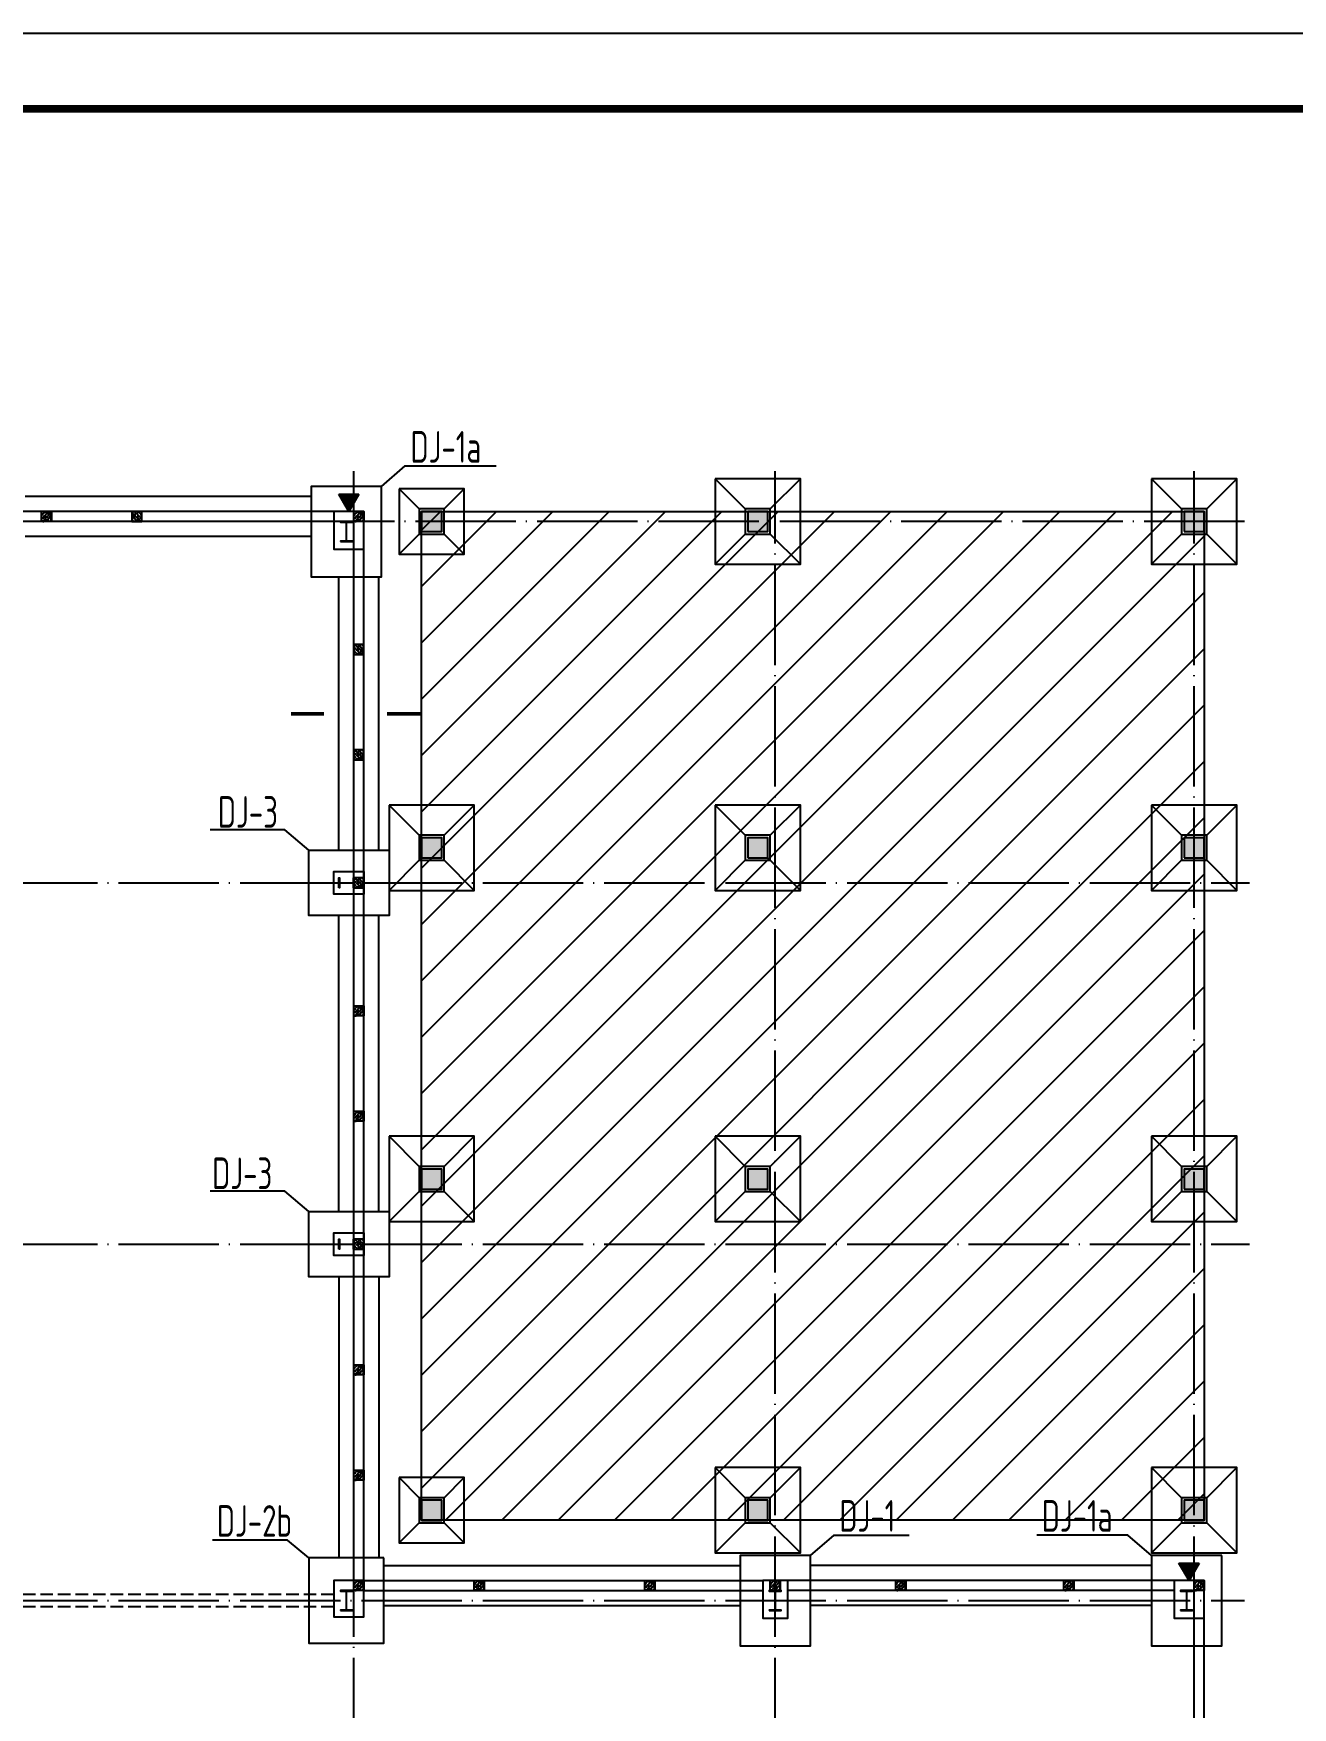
# Model space of a CAD drawing. Extents: x 32461 to 372567, y -698896 to 182569.
# Drawn here: x 129956 to 155054, y -35060 to -1707 of the extents above; entities that cross this region are included whole.
import ezdxf

# ---------------------------------------------------------------- set-up
doc = ezdxf.new("R2010")
doc.units = 0
doc.header["$LTSCALE"] = 1000
doc.header["$MEASUREMENT"] = 0
for name, pattern in [('DASH', [0.35, 0.25, -0.1]), ('DASHDOT', [25.4, 12.7, -6.35, 0, -6.35]), ('DOTE', [2.42, 2, -0.2, 0.02, -0.2])]:
    doc.linetypes.add(name, pattern=pattern)
for name, color, linetype in [('2', 253, 'CONTINUOUS'), ('DHX', 1, 'DASHDOT'), ('DIM_SYMB', 3, 'CONTINUOUS'), ('DOTE', 252, 'CONTINUOUS'), ('GZ', 30, 'CONTINUOUS'), ('PUB_HATCH', 8, 'CONTINUOUS'), ('PUB_TITLE', 4, 'CONTINUOUS'), ('R', 1, 'CONTINUOUS'), ('S1', 2, 'CONTINUOUS'), ('WALL', 6, 'CONTINUOUS'), ('基础', 2, 'CONTINUOUS'), ('基础编号', 255, 'CONTINUOUS'), ('柱', 2, 'CONTINUOUS'), ('梁', 4, 'DASH'), ('钢柱', 3, 'CONTINUOUS')]:
    doc.layers.add(name, color=color, linetype=linetype)
doc.styles.add('TSSD_REIN', font='atssdeng.shx', dxfattribs={"width": 0.7, "bigfont": 'atssdchn.shx'})

# ---------------------------------------------------------------- blocks, each defined once
blk = doc.blocks.new('新块fgdfhg')
at = {"layer": '2'}
h = blk.add_hatch(color=256, dxfattribs=at)
h.paths.add_polyline_path([(233394, 27379), (233794, 27379), (233794, 27779), (233394, 27779)])
h.paths.add_polyline_path([(224694, 27379), (225094, 27379), (225094, 27779), (224694, 27779)])
h.paths.add_polyline_path([(218194, 27379), (218594, 27379), (218594, 27779), (218194, 27779)])
h.paths.add_polyline_path([(233394, 33979), (233794, 33979), (233794, 34379), (233394, 34379)])
h.paths.add_polyline_path([(224694, 33979), (225094, 33979), (225094, 34379), (224694, 34379)])
h.paths.add_polyline_path([(218194, 33979), (218594, 33979), (218594, 34379), (218194, 34379)])
h.paths.add_polyline_path([(233394, 40579), (233794, 40579), (233794, 40979), (233394, 40979)])
h.paths.add_polyline_path([(224694, 40579), (225094, 40579), (225094, 40979), (224694, 40979)])
h.paths.add_polyline_path([(218194, 40579), (218594, 40579), (218594, 40979), (218194, 40979)])
h.paths.add_polyline_path([(233394, 47079), (233794, 47079), (233794, 47479), (233394, 47479)])
h.paths.add_polyline_path([(224694, 47079), (225094, 47079), (225094, 47479), (224694, 47479)])
h.paths.add_polyline_path([(218194, 47079), (218594, 47079), (218594, 47479), (218194, 47479)])
for p, q in [((224644, 47529), (224044, 48130)), ((225144, 47529), (225744, 48130)), ((233344, 47529), (232744, 48130)), ((233844, 47529), (234444, 48130)), ((218144, 47529), (217744, 47930)), ((218644, 47529), (219044, 47930)), ((218144, 47029), (217744, 46630)), ((218644, 47029), (219044, 46630)), ((224644, 47029), (224044, 46430)), ((225144, 47029), (225744, 46430)), ((233344, 47029), (232744, 46430)), ((233844, 47029), (234444, 46430)), ((218144, 41029), (217544, 41630)), ((218644, 41029), (219244, 41630)), ((224644, 41029), (224044, 41630)), ((225144, 41029), (225744, 41630)), ((233344, 41029), (232744, 41630)), ((233844, 41029), (234444, 41630)), ((218144, 40529), (217544, 39930)), ((218644, 40529), (219244, 39930)), ((224644, 40529), (224044, 39930)), ((225144, 40529), (225744, 39930)), ((233344, 40529), (232744, 39930)), ((233844, 40529), (234444, 39930)), ((218144, 34429), (217544, 35030)), ((218644, 34429), (219244, 35030)), ((224644, 34429), (224044, 35030)), ((225144, 34429), (225744, 35030)), ((233344, 34429), (232744, 35030)), ((233844, 34429), (234444, 35030)), ((218144, 33929), (217544, 33330)), ((218644, 33929), (219244, 33330)), ((224644, 33929), (224044, 33330)), ((225144, 33929), (225744, 33330)), ((233344, 33929), (232744, 33330)), ((233844, 33929), (234444, 33330)), ((224644, 27829), (224044, 28430)), ((225144, 27829), (225744, 28430)), ((233344, 27829), (232744, 28430)), ((233844, 27829), (234444, 28430)), ((218144, 27829), (217744, 28230)), ((218644, 27829), (219044, 28230)), ((218144, 27329), (217744, 26930)), ((218644, 27329), (219044, 26930)), ((224644, 27329), (224044, 26730)), ((225144, 27329), (225744, 26730)), ((233344, 27329), (232744, 26730)), ((233844, 27329), (234444, 26730))]:
    blk.add_line(p, q, dxfattribs=at)
for points in [[(224044, 48130), (224044, 46430), (225744, 46430), (225744, 48130)], [(232744, 48130), (232744, 46430), (234444, 46430), (234444, 48130)], [(217744, 47930), (217744, 46630), (219044, 46630), (219044, 47930)], [(218144, 47029), (218644, 47029), (218644, 47529), (218144, 47529)], [(218194, 47079), (218594, 47079), (218594, 47479), (218194, 47479)], [(224644, 47029), (225144, 47029), (225144, 47529), (224644, 47529)], [(224694, 47079), (225094, 47079), (225094, 47479), (224694, 47479)], [(233344, 47029), (233844, 47029), (233844, 47529), (233344, 47529)], [(233394, 47079), (233794, 47079), (233794, 47479), (233394, 47479)], [(217544, 41630), (217544, 39930), (219244, 39930), (219244, 41630)], [(224044, 41630), (224044, 39930), (225744, 39930), (225744, 41630)], [(232744, 41630), (232744, 39930), (234444, 39930), (234444, 41630)], [(218144, 40529), (218644, 40529), (218644, 41029), (218144, 41029)], [(224644, 40529), (225144, 40529), (225144, 41029), (224644, 41029)], [(233344, 40529), (233844, 40529), (233844, 41029), (233344, 41029)], [(218194, 40579), (218594, 40579), (218594, 40979), (218194, 40979)], [(224694, 40579), (225094, 40579), (225094, 40979), (224694, 40979)], [(233394, 40579), (233794, 40579), (233794, 40979), (233394, 40979)], [(217544, 35030), (217544, 33330), (219244, 33330), (219244, 35030)], [(224044, 35030), (224044, 33330), (225744, 33330), (225744, 35030)], [(232744, 35030), (232744, 33330), (234444, 33330), (234444, 35030)], [(218144, 33929), (218644, 33929), (218644, 34429), (218144, 34429)], [(218194, 33979), (218594, 33979), (218594, 34379), (218194, 34379)], [(224644, 33929), (225144, 33929), (225144, 34429), (224644, 34429)], [(224694, 33979), (225094, 33979), (225094, 34379), (224694, 34379)], [(233344, 33929), (233844, 33929), (233844, 34429), (233344, 34429)], [(233394, 33979), (233794, 33979), (233794, 34379), (233394, 34379)], [(224044, 28430), (224044, 26730), (225744, 26730), (225744, 28430)], [(232744, 28430), (232744, 26730), (234444, 26730), (234444, 28430)], [(217744, 28230), (217744, 26930), (219044, 26930), (219044, 28230)], [(218144, 27329), (218644, 27329), (218644, 27829), (218144, 27829)], [(218194, 27379), (218594, 27379), (218594, 27779), (218194, 27779)], [(224644, 27329), (225144, 27329), (225144, 27829), (224644, 27829)], [(224694, 27379), (225094, 27379), (225094, 27779), (224694, 27779)], [(233344, 27329), (233844, 27329), (233844, 27829), (233344, 27829)], [(233394, 27379), (233794, 27379), (233794, 27779), (233394, 27779)]]:
    blk.add_lwpolyline(points, close=True, dxfattribs=at)

msp = doc.modelspace()

# ---------------------------------------------------------------- hatches: boundary and pattern name
at = {"layer": 'DHX'}
for points in [[(136040, -10882.5), (136439.7, -10882.5), (136243.1, -11230.6)], [(152790, -32182.5), (153189.7, -32182.5), (152993.1, -32530.6)]]:
    msp.add_hatch(color=256, dxfattribs=at).paths.add_polyline_path(points)
at = {"layer": 'GZ'}
h = msp.add_hatch(dxfattribs=at)
h.set_pattern_fill('钢筋混凝土', color=256, scale=20, style=0)
h.set_pattern_definition([(45, (76733.367, -87035.726), (-35.35534, 35.35534), []), (50, (76733.37, -87035.73), (143.45204, -12.55043), [15, -165]), (355, (76733.37, -87035.73), (-27.75027, 150.43843), [12, -132]), (100.4514, (76745.32, -87036.77), (115.70188, 137.8879), [12.74804, -140.22842]), (46.1842, (76733.37, -86995.73), (213.4482, -33.1038), [22.5, -247.5]), (96.6356, (76751.15, -86998.48), (186.93254, 194.82357), [19.12206, -210.3426]), (351.1842, (76733.37, -86995.73), (186.9324, 194.8237), [18, -198]), (21, (76753.37, -87005.73), (119.38141, -80.52378), [15, -165]), (326, (76753.37, -87005.73), (48.66307, 145.03), [12, -132]), (71.4514, (76763.32, -87012.44), (168.04453, 64.5061), [12.74804, -140.22842]), (37.5, (76733.37, -87035.726), (2.43197, 66.57877), [0, -130.4, 0, -134, 0, -132.5]), (7.5, (76733.37, -87035.726), (52.61391, 78.88234), [0, -76.4, 0, -127.4, 0, -50.5]), (327.5, (76688.77, -87035.726), (106.764487, -4.510974), [0, -50, 0, -156, 0, -207]), (317.5, (76668.77, -87035.73), (116.63723, 20.021), [0, -65, 0, -103.6, 0, -147])])
h.paths.add_polyline_path([(130118, -11230.6), (130318, -11230.6), (130318, -11430.6), (130118, -11430.6)])
h = msp.add_hatch(dxfattribs=at)
h.set_pattern_fill('钢筋混凝土', color=256, scale=20, style=0)
h.set_pattern_definition([(135, (185502.65, -87035.726), (35.35534, 35.35534), []), (130, (185502.65, -87035.73), (-143.45204, -12.55043), [15, -165]), (185, (185502.65, -87035.73), (27.75027, 150.43843), [12, -132]), (79.5486, (185490.7, -87036.77), (-115.70188, 137.8879), [12.74804, -140.22842]), (133.8158, (185502.65, -86995.73), (-213.4482, -33.1038), [22.5, -247.5]), (83.3644, (185484.86, -86998.48), (-186.93254, 194.82357), [19.12206, -210.3426]), (188.8158, (185502.65, -86995.73), (-186.9324, 194.8237), [18, -198]), (159, (185482.65, -87005.73), (-119.38141, -80.52378), [15, -165]), (214, (185482.65, -87005.73), (-48.66307, 145.03), [12, -132]), (108.5486, (185472.7, -87012.44), (-168.04453, 64.5061), [12.74804, -140.22842]), (142.5, (185502.65, -87035.726), (-2.43197, 66.57877), [0, -130.4, 0, -134, 0, -132.5]), (172.5, (185502.65, -87035.726), (-52.61391, 78.88234), [0, -76.4, 0, -127.4, 0, -50.5]), (212.5, (185547.25, -87035.726), (-106.764487, -4.510974), [0, -50, 0, -156, 0, -207]), (222.5, (185567.25, -87035.73), (-116.63723, 20.021), [0, -65, 0, -103.6, 0, -147])])
h.paths.add_polyline_path([(132118, -11230.6), (131918, -11230.6), (131918, -11430.6), (132118, -11430.6)])
h = msp.add_hatch(dxfattribs=at)
h.set_pattern_fill('钢筋混凝土', color=256, scale=20, style=0)
h.set_pattern_definition([(45, (82958.41, -87035.726), (-35.35534, 35.35534), []), (50, (82958.41, -87035.73), (143.45204, -12.55043), [15, -165]), (355, (82958.41, -87035.73), (-27.75027, 150.43843), [12, -132]), (100.4514, (82970.36, -87036.77), (115.70188, 137.8879), [12.74804, -140.22842]), (46.1842, (82958.4, -86995.73), (213.4482, -33.1038), [22.5, -247.5]), (96.6356, (82976.2, -86998.48), (186.93254, 194.82357), [19.12206, -210.3426]), (351.1842, (82958.4, -86995.73), (186.9324, 194.8237), [18, -198]), (21, (82978.41, -87005.73), (119.38141, -80.52378), [15, -165]), (326, (82978.41, -87005.73), (48.66307, 145.03), [12, -132]), (71.4514, (82988.36, -87012.44), (168.04453, 64.5061), [12.74804, -140.22842]), (37.5, (82958.41, -87035.726), (2.43197, 66.57877), [0, -130.4, 0, -134, 0, -132.5]), (7.5, (82958.41, -87035.726), (52.61391, 78.88234), [0, -76.4, 0, -127.4, 0, -50.5]), (327.5, (82913.81, -87035.726), (106.764487, -4.510974), [0, -50, 0, -156, 0, -207]), (317.5, (82893.81, -87035.73), (116.63723, 20.021), [0, -65, 0, -103.6, 0, -147])])
h.paths.add_polyline_path([(136343.1, -11230.6), (136543.1, -11230.6), (136543.1, -11430.6), (136343.1, -11430.6)])
h = msp.add_hatch(dxfattribs=at)
h.set_pattern_fill('钢筋混凝土', color=256, scale=20, style=0)
h.set_pattern_definition([(315, (82958.41, 61724.6), (-35.35534, -35.35534), []), (310, (82958.41, 61724.6), (143.45204, 12.55043), [15, -165]), (5, (82958.41, 61724.6), (-27.75027, -150.43843), [12, -132]), (259.5486, (82970.36, 61725.65), (115.70188, -137.8879), [12.74804, -140.22842]), (313.8158, (82958.4, 61684.6), (213.4482, 33.1038), [22.5, -247.5]), (263.3644, (82976.2, 61687.36), (186.93254, -194.82357), [19.12206, -210.3426]), (8.8158, (82958.4, 61684.6), (186.9324, -194.8237), [18, -198]), (339, (82978.41, 61694.6), (119.38141, 80.52378), [15, -165]), (34, (82978.41, 61694.6), (48.66307, -145.03), [12, -132]), (288.5486, (82988.36, 61701.31), (168.04453, -64.5061), [12.74804, -140.22842]), (322.5, (82958.41, 61724.6), (2.43197, -66.57877), [0, -130.4, 0, -134, 0, -132.5]), (352.5, (82958.41, 61724.6), (52.61391, -78.88234), [0, -76.4, 0, -127.4, 0, -50.5]), (32.5, (82913.81, 61724.6), (106.764487, 4.510974), [0, -50, 0, -156, 0, -207]), (42.5, (82893.81, 61724.6), (116.63723, -20.021), [0, -65, 0, -103.6, 0, -147])])
h.paths.add_polyline_path([(136343.1, -14080.6), (136543.1, -14080.6), (136543.1, -13880.6), (136343.1, -13880.6)])
h = msp.add_hatch(dxfattribs=at)
h.set_pattern_fill('钢筋混凝土', color=256, scale=20, style=0)
h.set_pattern_definition([(315, (82958.41, 59624.6), (-35.35534, -35.35534), []), (310, (82958.41, 59624.6), (143.45204, 12.55043), [15, -165]), (5, (82958.41, 59624.6), (-27.75027, -150.43843), [12, -132]), (259.5486, (82970.36, 59625.65), (115.70188, -137.8879), [12.74804, -140.22842]), (313.8158, (82958.4, 59584.6), (213.4482, 33.1038), [22.5, -247.5]), (263.3644, (82976.2, 59587.36), (186.93254, -194.82357), [19.12206, -210.3426]), (8.8158, (82958.4, 59584.6), (186.9324, -194.8237), [18, -198]), (339, (82978.41, 59594.6), (119.38141, 80.52378), [15, -165]), (34, (82978.41, 59594.6), (48.66307, -145.03), [12, -132]), (288.5486, (82988.36, 59601.31), (168.04453, -64.5061), [12.74804, -140.22842]), (322.5, (82958.41, 59624.6), (2.43197, -66.57877), [0, -130.4, 0, -134, 0, -132.5]), (352.5, (82958.41, 59624.6), (52.61391, -78.88234), [0, -76.4, 0, -127.4, 0, -50.5]), (32.5, (82913.81, 59624.6), (106.764487, 4.510974), [0, -50, 0, -156, 0, -207]), (42.5, (82893.81, 59624.6), (116.63723, -20.021), [0, -65, 0, -103.6, 0, -147])])
h.paths.add_polyline_path([(136343.1, -16180.6), (136543.1, -16180.6), (136543.1, -15980.6), (136343.1, -15980.6)])
h = msp.add_hatch(dxfattribs=at)
h.set_pattern_fill('钢筋混凝土', color=256, scale=20, style=0)
h.set_pattern_definition([(315, (82958.41, 57074.6), (-35.35534, -35.35534), []), (310, (82958.41, 57074.6), (143.45204, 12.55043), [15, -165]), (5, (82958.41, 57074.6), (-27.75027, -150.43843), [12, -132]), (259.5486, (82970.36, 57075.65), (115.70188, -137.8879), [12.74804, -140.22842]), (313.8158, (82958.4, 57034.6), (213.4482, 33.1038), [22.5, -247.5]), (263.3644, (82976.2, 57037.36), (186.93254, -194.82357), [19.12206, -210.3426]), (8.8158, (82958.4, 57034.6), (186.9324, -194.8237), [18, -198]), (339, (82978.41, 57044.6), (119.38141, 80.52378), [15, -165]), (34, (82978.41, 57044.6), (48.66307, -145.03), [12, -132]), (288.5486, (82988.36, 57051.31), (168.04453, -64.5061), [12.74804, -140.22842]), (322.5, (82958.41, 57074.6), (2.43197, -66.57877), [0, -130.4, 0, -134, 0, -132.5]), (352.5, (82958.41, 57074.6), (52.61391, -78.88234), [0, -76.4, 0, -127.4, 0, -50.5]), (32.5, (82913.81, 57074.6), (106.764487, 4.510974), [0, -50, 0, -156, 0, -207]), (42.5, (82893.81, 57074.6), (116.63723, -20.021), [0, -65, 0, -103.6, 0, -147])])
h.paths.add_polyline_path([(136343.1, -18730.6), (136543.1, -18730.6), (136543.1, -18530.6), (136343.1, -18530.6)])
h = msp.add_hatch(dxfattribs=at)
h.set_pattern_fill('钢筋混凝土', color=256, scale=20, style=0)
h.set_pattern_definition([(45, (82958.41, -96885.726), (-35.35534, 35.35534), []), (50, (82958.41, -96885.73), (143.45204, -12.55043), [15, -165]), (355, (82958.41, -96885.73), (-27.75027, 150.43843), [12, -132]), (100.4514, (82970.36, -96886.77), (115.70188, 137.8879), [12.74804, -140.22842]), (46.1842, (82958.4, -96845.73), (213.4482, -33.1038), [22.5, -247.5]), (96.6356, (82976.2, -96848.48), (186.93254, 194.82357), [19.12206, -210.3426]), (351.1842, (82958.4, -96845.73), (186.9324, 194.8237), [18, -198]), (21, (82978.41, -96855.73), (119.38141, -80.52378), [15, -165]), (326, (82978.41, -96855.73), (48.66307, 145.03), [12, -132]), (71.4514, (82988.36, -96862.44), (168.04453, 64.5061), [12.74804, -140.22842]), (37.5, (82958.41, -96885.726), (2.43197, 66.57877), [0, -130.4, 0, -134, 0, -132.5]), (7.5, (82958.41, -96885.726), (52.61391, 78.88234), [0, -76.4, 0, -127.4, 0, -50.5]), (327.5, (82913.81, -96885.726), (106.764487, -4.510974), [0, -50, 0, -156, 0, -207]), (317.5, (82893.81, -96885.73), (116.63723, 20.021), [0, -65, 0, -103.6, 0, -147])])
h.paths.add_polyline_path([(136343.1, -21080.6), (136543.1, -21080.6), (136543.1, -21280.6), (136343.1, -21280.6)])
h = msp.add_hatch(dxfattribs=at)
h.set_pattern_fill('钢筋混凝土', color=256, scale=20, style=0)
h.set_pattern_definition([(45, (82958.41, -98985.726), (-35.35534, 35.35534), []), (50, (82958.41, -98985.73), (143.45204, -12.55043), [15, -165]), (355, (82958.41, -98985.73), (-27.75027, 150.43843), [12, -132]), (100.4514, (82970.36, -98986.77), (115.70188, 137.8879), [12.74804, -140.22842]), (46.1842, (82958.4, -98945.73), (213.4482, -33.1038), [22.5, -247.5]), (96.6356, (82976.2, -98948.48), (186.93254, 194.82357), [19.12206, -210.3426]), (351.1842, (82958.4, -98945.73), (186.9324, 194.8237), [18, -198]), (21, (82978.41, -98955.73), (119.38141, -80.52378), [15, -165]), (326, (82978.41, -98955.73), (48.66307, 145.03), [12, -132]), (71.4514, (82988.36, -98962.44), (168.04453, 64.5061), [12.74804, -140.22842]), (37.5, (82958.41, -98985.726), (2.43197, 66.57877), [0, -130.4, 0, -134, 0, -132.5]), (7.5, (82958.41, -98985.726), (52.61391, 78.88234), [0, -76.4, 0, -127.4, 0, -50.5]), (327.5, (82913.81, -98985.726), (106.764487, -4.510974), [0, -50, 0, -156, 0, -207]), (317.5, (82893.81, -98985.73), (116.63723, 20.021), [0, -65, 0, -103.6, 0, -147])])
h.paths.add_polyline_path([(136343.1, -23180.6), (136543.1, -23180.6), (136543.1, -23380.6), (136343.1, -23380.6)])
h = msp.add_hatch(dxfattribs=at)
h.set_pattern_fill('钢筋混凝土', color=256, scale=20, style=0)
h.set_pattern_definition([(315, (82958.41, 49874.6), (-35.35534, -35.35534), []), (310, (82958.41, 49874.6), (143.45204, 12.55043), [15, -165]), (5, (82958.41, 49874.6), (-27.75027, -150.43843), [12, -132]), (259.5486, (82970.36, 49875.65), (115.70188, -137.8879), [12.74804, -140.22842]), (313.8158, (82958.4, 49834.6), (213.4482, 33.1038), [22.5, -247.5]), (263.3644, (82976.2, 49837.36), (186.93254, -194.82357), [19.12206, -210.3426]), (8.8158, (82958.4, 49834.6), (186.9324, -194.8237), [18, -198]), (339, (82978.41, 49844.6), (119.38141, 80.52378), [15, -165]), (34, (82978.41, 49844.6), (48.66307, -145.03), [12, -132]), (288.5486, (82988.36, 49851.31), (168.04453, -64.5061), [12.74804, -140.22842]), (322.5, (82958.41, 49874.6), (2.43197, -66.57877), [0, -130.4, 0, -134, 0, -132.5]), (352.5, (82958.41, 49874.6), (52.61391, -78.88234), [0, -76.4, 0, -127.4, 0, -50.5]), (32.5, (82913.81, 49874.6), (106.764487, 4.510974), [0, -50, 0, -156, 0, -207]), (42.5, (82893.81, 49874.6), (116.63723, -20.021), [0, -65, 0, -103.6, 0, -147])])
h.paths.add_polyline_path([(136343.1, -25930.6), (136543.1, -25930.6), (136543.1, -25730.6), (136343.1, -25730.6)])
h = msp.add_hatch(dxfattribs=at)
h.set_pattern_fill('钢筋混凝土', color=256, scale=20, style=0)
h.set_pattern_definition([(45, (82958.41, -104035.726), (-35.35534, 35.35534), []), (50, (82958.41, -104035.73), (143.45204, -12.55043), [15, -165]), (355, (82958.41, -104035.73), (-27.75027, 150.43843), [12, -132]), (100.4514, (82970.36, -104036.77), (115.70188, 137.8879), [12.74804, -140.22842]), (46.1842, (82958.4, -103995.73), (213.4482, -33.1038), [22.5, -247.5]), (96.6356, (82976.2, -103998.48), (186.93254, 194.82357), [19.12206, -210.3426]), (351.1842, (82958.4, -103995.73), (186.9324, 194.8237), [18, -198]), (21, (82978.41, -104005.73), (119.38141, -80.52378), [15, -165]), (326, (82978.41, -104005.73), (48.66307, 145.03), [12, -132]), (71.4514, (82988.36, -104012.44), (168.04453, 64.5061), [12.74804, -140.22842]), (37.5, (82958.41, -104035.726), (2.43197, 66.57877), [0, -130.4, 0, -134, 0, -132.5]), (7.5, (82958.41, -104035.726), (52.61391, 78.88234), [0, -76.4, 0, -127.4, 0, -50.5]), (327.5, (82913.81, -104035.726), (106.764487, -4.510974), [0, -50, 0, -156, 0, -207]), (317.5, (82893.81, -104035.73), (116.63723, 20.021), [0, -65, 0, -103.6, 0, -147])])
h.paths.add_polyline_path([(136343.1, -28230.6), (136543.1, -28230.6), (136543.1, -28430.6), (136343.1, -28430.6)])
h = msp.add_hatch(dxfattribs=at)
h.set_pattern_fill('钢筋混凝土', color=256, scale=20, style=0)
h.set_pattern_definition([(45, (82958.41, -106135.726), (-35.35534, 35.35534), []), (50, (82958.41, -106135.73), (143.45204, -12.55043), [15, -165]), (355, (82958.41, -106135.73), (-27.75027, 150.43843), [12, -132]), (100.4514, (82970.36, -106136.77), (115.70188, 137.8879), [12.74804, -140.22842]), (46.1842, (82958.4, -106095.73), (213.4482, -33.1038), [22.5, -247.5]), (96.6356, (82976.2, -106098.48), (186.93254, 194.82357), [19.12206, -210.3426]), (351.1842, (82958.4, -106095.73), (186.9324, 194.8237), [18, -198]), (21, (82978.41, -106105.73), (119.38141, -80.52378), [15, -165]), (326, (82978.41, -106105.73), (48.66307, 145.03), [12, -132]), (71.4514, (82988.36, -106112.44), (168.04453, 64.5061), [12.74804, -140.22842]), (37.5, (82958.41, -106135.726), (2.43197, 66.57877), [0, -130.4, 0, -134, 0, -132.5]), (7.5, (82958.41, -106135.726), (52.61391, 78.88234), [0, -76.4, 0, -127.4, 0, -50.5]), (327.5, (82913.81, -106135.726), (106.764487, -4.510974), [0, -50, 0, -156, 0, -207]), (317.5, (82893.81, -106135.73), (116.63723, 20.021), [0, -65, 0, -103.6, 0, -147])])
h.paths.add_polyline_path([(136343.1, -30330.6), (136543.1, -30330.6), (136543.1, -30530.6), (136343.1, -30530.6)])
h = msp.add_hatch(dxfattribs=at)
h.set_pattern_fill('钢筋混凝土', color=256, scale=20, style=0)
h.set_pattern_definition([(45, (82958.41, -108335.726), (-35.35534, 35.35534), []), (50, (82958.41, -108335.73), (143.45204, -12.55043), [15, -165]), (355, (82958.41, -108335.73), (-27.75027, 150.43843), [12, -132]), (100.4514, (82970.36, -108336.77), (115.70188, 137.8879), [12.74804, -140.22842]), (46.1842, (82958.4, -108295.73), (213.4482, -33.1038), [22.5, -247.5]), (96.6356, (82976.2, -108298.48), (186.93254, 194.82357), [19.12206, -210.3426]), (351.1842, (82958.4, -108295.73), (186.9324, 194.8237), [18, -198]), (21, (82978.41, -108305.73), (119.38141, -80.52378), [15, -165]), (326, (82978.41, -108305.73), (48.66307, 145.03), [12, -132]), (71.4514, (82988.36, -108312.44), (168.04453, 64.5061), [12.74804, -140.22842]), (37.5, (82958.41, -108335.726), (2.43197, 66.57877), [0, -130.4, 0, -134, 0, -132.5]), (7.5, (82958.41, -108335.726), (52.61391, 78.88234), [0, -76.4, 0, -127.4, 0, -50.5]), (327.5, (82913.81, -108335.726), (106.764487, -4.510974), [0, -50, 0, -156, 0, -207]), (317.5, (82893.81, -108335.73), (116.63723, 20.021), [0, -65, 0, -103.6, 0, -147])])
h.paths.add_polyline_path([(136343.1, -32530.6), (136543.1, -32530.6), (136543.1, -32730.6), (136343.1, -32730.6)])
h = msp.add_hatch(dxfattribs=at)
h.set_pattern_fill('钢筋混凝土', color=256, scale=20, style=0)
h.set_pattern_definition([(45, (85358.41, -108335.726), (-35.35534, 35.35534), []), (50, (85358.41, -108335.73), (143.45204, -12.55043), [15, -165]), (355, (85358.41, -108335.73), (-27.75027, 150.43843), [12, -132]), (100.4514, (85370.36, -108336.77), (115.70188, 137.8879), [12.74804, -140.22842]), (46.1842, (85358.4, -108295.73), (213.4482, -33.1038), [22.5, -247.5]), (96.6356, (85376.2, -108298.48), (186.93254, 194.82357), [19.12206, -210.3426]), (351.1842, (85358.4, -108295.73), (186.9324, 194.8237), [18, -198]), (21, (85378.41, -108305.73), (119.38141, -80.52378), [15, -165]), (326, (85378.41, -108305.73), (48.66307, 145.03), [12, -132]), (71.4514, (85388.36, -108312.44), (168.04453, 64.5061), [12.74804, -140.22842]), (37.5, (85358.41, -108335.726), (2.43197, 66.57877), [0, -130.4, 0, -134, 0, -132.5]), (7.5, (85358.41, -108335.726), (52.61391, 78.88234), [0, -76.4, 0, -127.4, 0, -50.5]), (327.5, (85313.81, -108335.726), (106.764487, -4.510974), [0, -50, 0, -156, 0, -207]), (317.5, (85293.81, -108335.73), (116.63723, 20.021), [0, -65, 0, -103.6, 0, -147])])
h.paths.add_polyline_path([(138743.1, -32530.6), (138943.1, -32530.6), (138943.1, -32730.6), (138743.1, -32730.6)])
h = msp.add_hatch(dxfattribs=at)
h.set_pattern_fill('钢筋混凝土', color=256, scale=20, style=0)
h.set_pattern_definition([(45, (88758.41, -108335.726), (-35.35534, 35.35534), []), (50, (88758.41, -108335.73), (143.45204, -12.55043), [15, -165]), (355, (88758.41, -108335.73), (-27.75027, 150.43843), [12, -132]), (100.4514, (88770.36, -108336.77), (115.70188, 137.8879), [12.74804, -140.22842]), (46.1842, (88758.4, -108295.73), (213.4482, -33.1038), [22.5, -247.5]), (96.6356, (88776.2, -108298.48), (186.93254, 194.82357), [19.12206, -210.3426]), (351.1842, (88758.4, -108295.73), (186.9324, 194.8237), [18, -198]), (21, (88778.41, -108305.73), (119.38141, -80.52378), [15, -165]), (326, (88778.41, -108305.73), (48.66307, 145.03), [12, -132]), (71.4514, (88788.36, -108312.44), (168.04453, 64.5061), [12.74804, -140.22842]), (37.5, (88758.41, -108335.726), (2.43197, 66.57877), [0, -130.4, 0, -134, 0, -132.5]), (7.5, (88758.41, -108335.726), (52.61391, 78.88234), [0, -76.4, 0, -127.4, 0, -50.5]), (327.5, (88713.81, -108335.726), (106.764487, -4.510974), [0, -50, 0, -156, 0, -207]), (317.5, (88693.81, -108335.73), (116.63723, 20.021), [0, -65, 0, -103.6, 0, -147])])
h.paths.add_polyline_path([(142143.1, -32530.6), (142343.1, -32530.6), (142343.1, -32730.6), (142143.1, -32730.6)])
h = msp.add_hatch(dxfattribs=at)
h.set_pattern_fill('钢筋混凝土', color=256, scale=20, style=0)
h.set_pattern_definition([(45, (91258.41, -108335.726), (-35.35534, 35.35534), []), (50, (91258.41, -108335.73), (143.45204, -12.55043), [15, -165]), (355, (91258.41, -108335.73), (-27.75027, 150.43843), [12, -132]), (100.4514, (91270.36, -108336.77), (115.70188, 137.8879), [12.74804, -140.22842]), (46.1842, (91258.4, -108295.73), (213.4482, -33.1038), [22.5, -247.5]), (96.6356, (91276.2, -108298.48), (186.93254, 194.82357), [19.12206, -210.3426]), (351.1842, (91258.4, -108295.73), (186.9324, 194.8237), [18, -198]), (21, (91278.41, -108305.73), (119.38141, -80.52378), [15, -165]), (326, (91278.41, -108305.73), (48.66307, 145.03), [12, -132]), (71.4514, (91288.36, -108312.44), (168.04453, 64.5061), [12.74804, -140.22842]), (37.5, (91258.41, -108335.726), (2.43197, 66.57877), [0, -130.4, 0, -134, 0, -132.5]), (7.5, (91258.41, -108335.726), (52.61391, 78.88234), [0, -76.4, 0, -127.4, 0, -50.5]), (327.5, (91213.81, -108335.726), (106.764487, -4.510974), [0, -50, 0, -156, 0, -207]), (317.5, (91193.81, -108335.73), (116.63723, 20.021), [0, -65, 0, -103.6, 0, -147])])
h.paths.add_polyline_path([(144643.1, -32530.6), (144843.1, -32530.6), (144843.1, -32730.6), (144643.1, -32730.6)])
h = msp.add_hatch(dxfattribs=at)
h.set_pattern_fill('钢筋混凝土', color=256, scale=20, style=0)
h.set_pattern_definition([(45, (93758.41, -108335.726), (-35.35534, 35.35534), []), (50, (93758.41, -108335.73), (143.45204, -12.55043), [15, -165]), (355, (93758.41, -108335.73), (-27.75027, 150.43843), [12, -132]), (100.4514, (93770.36, -108336.77), (115.70188, 137.8879), [12.74804, -140.22842]), (46.1842, (93758.4, -108295.73), (213.4482, -33.1038), [22.5, -247.5]), (96.6356, (93776.2, -108298.48), (186.93254, 194.82357), [19.12206, -210.3426]), (351.1842, (93758.4, -108295.73), (186.9324, 194.8237), [18, -198]), (21, (93778.41, -108305.73), (119.38141, -80.52378), [15, -165]), (326, (93778.41, -108305.73), (48.66307, 145.03), [12, -132]), (71.4514, (93788.36, -108312.44), (168.04453, 64.5061), [12.74804, -140.22842]), (37.5, (93758.41, -108335.726), (2.43197, 66.57877), [0, -130.4, 0, -134, 0, -132.5]), (7.5, (93758.41, -108335.726), (52.61391, 78.88234), [0, -76.4, 0, -127.4, 0, -50.5]), (327.5, (93713.81, -108335.726), (106.764487, -4.510974), [0, -50, 0, -156, 0, -207]), (317.5, (93693.81, -108335.73), (116.63723, 20.021), [0, -65, 0, -103.6, 0, -147])])
h.paths.add_polyline_path([(147143.1, -32530.6), (147343.1, -32530.6), (147343.1, -32730.6), (147143.1, -32730.6)])
h = msp.add_hatch(dxfattribs=at)
h.set_pattern_fill('钢筋混凝土', color=256, scale=20, style=0)
h.set_pattern_definition([(45, (97108.41, -108335.726), (-35.35534, 35.35534), []), (50, (97108.41, -108335.73), (143.45204, -12.55043), [15, -165]), (355, (97108.41, -108335.73), (-27.75027, 150.43843), [12, -132]), (100.4514, (97120.36, -108336.77), (115.70188, 137.8879), [12.74804, -140.22842]), (46.1842, (97108.4, -108295.73), (213.4482, -33.1038), [22.5, -247.5]), (96.6356, (97126.2, -108298.48), (186.93254, 194.82357), [19.12206, -210.3426]), (351.1842, (97108.4, -108295.73), (186.9324, 194.8237), [18, -198]), (21, (97128.41, -108305.73), (119.38141, -80.52378), [15, -165]), (326, (97128.41, -108305.73), (48.66307, 145.03), [12, -132]), (71.4514, (97138.36, -108312.44), (168.04453, 64.5061), [12.74804, -140.22842]), (37.5, (97108.41, -108335.726), (2.43197, 66.57877), [0, -130.4, 0, -134, 0, -132.5]), (7.5, (97108.41, -108335.726), (52.61391, 78.88234), [0, -76.4, 0, -127.4, 0, -50.5]), (327.5, (97063.81, -108335.726), (106.764487, -4.510974), [0, -50, 0, -156, 0, -207]), (317.5, (97043.81, -108335.73), (116.63723, 20.021), [0, -65, 0, -103.6, 0, -147])])
h.paths.add_polyline_path([(150493.1, -32530.6), (150693.1, -32530.6), (150693.1, -32730.6), (150493.1, -32730.6)])
h = msp.add_hatch(dxfattribs=at)
h.set_pattern_fill('钢筋混凝土', color=256, scale=20, style=0)
h.set_pattern_definition([(45, (99708.41, -108335.726), (-35.35534, 35.35534), []), (50, (99708.41, -108335.73), (143.45204, -12.55043), [15, -165]), (355, (99708.41, -108335.73), (-27.75027, 150.43843), [12, -132]), (100.4514, (99720.36, -108336.77), (115.70188, 137.8879), [12.74804, -140.22842]), (46.1842, (99708.4, -108295.73), (213.4482, -33.1038), [22.5, -247.5]), (96.6356, (99726.2, -108298.48), (186.93254, 194.82357), [19.12206, -210.3426]), (351.1842, (99708.4, -108295.73), (186.9324, 194.8237), [18, -198]), (21, (99728.41, -108305.73), (119.38141, -80.52378), [15, -165]), (326, (99728.41, -108305.73), (48.66307, 145.03), [12, -132]), (71.4514, (99738.36, -108312.44), (168.04453, 64.5061), [12.74804, -140.22842]), (37.5, (99708.41, -108335.726), (2.43197, 66.57877), [0, -130.4, 0, -134, 0, -132.5]), (7.5, (99708.41, -108335.726), (52.61391, 78.88234), [0, -76.4, 0, -127.4, 0, -50.5]), (327.5, (99663.81, -108335.726), (106.764487, -4.510974), [0, -50, 0, -156, 0, -207]), (317.5, (99643.81, -108335.73), (116.63723, 20.021), [0, -65, 0, -103.6, 0, -147])])
h.paths.add_polyline_path([(153093.1, -32530.6), (153293.1, -32530.6), (153293.1, -32730.6), (153093.1, -32730.6)])
at = {"layer": 'PUB_HATCH'}
h = msp.add_hatch(dxfattribs=at)
h.set_pattern_fill('ANSI31', color=256, scale=500, style=0)
h.set_pattern_definition([(45, (0, 0), (-561.266, 561.266), [])])
h.paths.add_polyline_path([(137693.1, -11230.6), (153293.1, -11230.6), (153293.1, -31330.6), (137693.1, -31330.6)])

# ---------------------------------------------------------------- linework, layer by layer
at = {"layer": 'DHX'}
for points in [[(136040, -10882.5), (136439.7, -10882.5), (136243.1, -11230.6)], [(152790, -32182.5), (153189.7, -32182.5), (152993.1, -32530.6)]]:
    msp.add_lwpolyline(points, close=True, dxfattribs=at)
at = {"layer": 'DIM_SYMB', "const_width": 75}
for points in [[(135087.3, -15260.9), (135747.1, -15260.9)], [(137005.5, -15260.9), (137665.3, -15260.9)]]:
    msp.add_lwpolyline(points, dxfattribs=at)
at = {"layer": 'DOTE', "color": 251, "linetype": 'DOTE'}
for p, q in [((136343.1, -55430.6), (136343.1, -10430.6)), ((144743.1, -55430.6), (144743.1, -10430.6)), ((153093.1, -55430.6), (153093.1, -10430.6)), ((154093.1, -11430.6), (88093.1, -11430.6)), ((88093.1, -18630.6), (154193.1, -18630.6)), ((88093.1, -25830.6), (154193.1, -25830.6)), ((88093.1, -32930.6), (154093.1, -32930.6))]:
    msp.add_line(p, q, dxfattribs=at)
at = {"layer": 'GZ'}
for points in [[(130118, -11230.6), (130318, -11230.6), (130318, -11430.6), (130118, -11430.6)], [(132118, -11230.6), (131918, -11230.6), (131918, -11430.6), (132118, -11430.6)], [(136343.1, -11230.6), (136543.1, -11230.6), (136543.1, -11430.6), (136343.1, -11430.6)], [(136343.1, -14080.6), (136543.1, -14080.6), (136543.1, -13880.6), (136343.1, -13880.6)], [(136343.1, -16180.6), (136543.1, -16180.6), (136543.1, -15980.6), (136343.1, -15980.6)], [(136343.1, -18730.6), (136543.1, -18730.6), (136543.1, -18530.6), (136343.1, -18530.6)], [(136343.1, -21080.6), (136543.1, -21080.6), (136543.1, -21280.6), (136343.1, -21280.6)], [(136343.1, -23180.6), (136543.1, -23180.6), (136543.1, -23380.6), (136343.1, -23380.6)], [(136343.1, -25930.6), (136543.1, -25930.6), (136543.1, -25730.6), (136343.1, -25730.6)], [(136343.1, -28230.6), (136543.1, -28230.6), (136543.1, -28430.6), (136343.1, -28430.6)], [(136343.1, -30330.6), (136543.1, -30330.6), (136543.1, -30530.6), (136343.1, -30530.6)], [(136343.1, -32530.6), (136543.1, -32530.6), (136543.1, -32730.6), (136343.1, -32730.6)], [(138743.1, -32530.6), (138943.1, -32530.6), (138943.1, -32730.6), (138743.1, -32730.6)], [(142143.1, -32530.6), (142343.1, -32530.6), (142343.1, -32730.6), (142143.1, -32730.6)], [(144643.1, -32530.6), (144843.1, -32530.6), (144843.1, -32730.6), (144643.1, -32730.6)], [(147143.1, -32530.6), (147343.1, -32530.6), (147343.1, -32730.6), (147143.1, -32730.6)], [(150493.1, -32530.6), (150693.1, -32530.6), (150693.1, -32730.6), (150493.1, -32730.6)], [(153093.1, -32530.6), (153293.1, -32530.6), (153293.1, -32730.6), (153093.1, -32730.6)]]:
    msp.add_lwpolyline(points, close=True, dxfattribs=at)
at = {"layer": 'PUB_TITLE'}
msp.add_lwpolyline([(74273.1, -64706.8), (185723.1, -64706.8), (185723.1, -1706.8), (74273.1, -1706.8)], close=True, dxfattribs=at)
at = {"layer": 'PUB_TITLE', "const_width": 150}
msp.add_lwpolyline([(78023.1, -63206.8), (184223.1, -63206.8), (184223.1, -3206.8), (78023.1, -3206.8)], close=True, dxfattribs=at)
at = {"layer": 'R'}
msp.add_lwpolyline([(137693.1, -11230.6), (153293.1, -11230.6), (153293.1, -31330.6), (137693.1, -31330.6)], close=True, dxfattribs=at)
at = {"layer": 'S1'}
for p, q in [((135493.1, -10930.6), (129793.1, -10930.6)), ((135493.1, -11730.6), (129793.1, -11730.6)), ((136043.1, -17980.6), (136043.1, -12530.6)), ((136843.1, -17980.6), (136843.1, -12530.6)), ((136043.1, -25180.6), (136043.1, -19280.6)), ((136843.1, -25180.6), (136843.1, -19280.6)), ((136043.1, -26480.6), (136043.1, -32080.6)), ((136843.1, -26480.6), (136843.1, -32080.6)), ((136943.1, -32230.6), (144043.1, -32230.6)), ((152243.1, -32230.6), (145443.1, -32230.6)), ((136943.1, -33030.6), (144043.1, -33030.6)), ((152243.1, -33030.6), (145443.1, -33030.6))]:
    msp.add_line(p, q, dxfattribs=at)
at = {"layer": 'WALL'}
for p, q in [((136543.1, -11230.6), (88893.1, -11230.6)), ((136543.1, -27330.6), (136543.1, -11230.6)), ((135943.1, -11430.6), (89093.1, -11430.6)), ((136343.1, -32530.6), (136343.1, -11430.6)), ((136543.1, -32530.6), (136543.1, -11430.6)), ((136543.1, -32530.6), (144493.1, -32530.6)), ((152693.1, -32530.6), (144993.1, -32530.6)), ((136543.1, -32730.6), (144493.1, -32730.6)), ((152693.1, -32730.6), (144993.1, -32730.6)), ((153093.1, -54630.6), (153093.1, -33280.6)), ((153293.1, -54630.6), (153293.1, -33280.6))]:
    msp.add_line(p, q, dxfattribs=at)
at = {"layer": '基础'}
for points in [[(136893.1, -10730.6), (135493.1, -10730.6), (135493.1, -12530.6), (136893.1, -12530.6)], [(137043.1, -17980.6), (137043.1, -19280.6), (135443.1, -19280.6), (135443.1, -17980.6)], [(137043.1, -25180.6), (137043.1, -26480.6), (135443.1, -26480.6), (135443.1, -25180.6)], [(136943.1, -32080.6), (135443.1, -32080.6), (135443.1, -33780.6), (136943.1, -33780.6)], [(145443.1, -32030.6), (144043.1, -32030.6), (144043.1, -33830.6), (145443.1, -33830.6)], [(153643.1, -32030.6), (152243.1, -32030.6), (152243.1, -33830.6), (153643.1, -33830.6)]]:
    msp.add_lwpolyline(points, close=True, dxfattribs=at)
at = {"layer": '基础编号'}
for points in [[(136893.1, -10730.6), (137366.8, -10323.8), (139177.1, -10323.8)], [(135443.1, -17980.6), (134969.3, -17573.8), (133476.5, -17573.8)], [(135443.1, -25180.6), (134969.3, -24773.8), (133476.5, -24773.8)], [(145443.1, -32030.6), (145916.8, -31623.8), (147409.6, -31623.8)], [(152243.1, -32030.6), (151769.3, -31623.8), (149959, -31623.8)], [(135443.1, -32080.6), (135019.3, -31723.8), (133526.5, -31723.8)]]:
    msp.add_lwpolyline(points, dxfattribs=at)
at = {"layer": '柱'}
for points in [[(136543.1, -11230.6), (135943.1, -11230.6), (135943.1, -11980.6), (136543.1, -11980.6)], [(136543.1, -18405.6), (136543.1, -18855.6), (135943.1, -18855.6), (135943.1, -18405.6)], [(136543.1, -25605.6), (136543.1, -26055.6), (135943.1, -26055.6), (135943.1, -25605.6)], [(136543.1, -32530.6), (135943.1, -32530.6), (135943.1, -33255.6), (136543.1, -33255.6)], [(144993.1, -32530.6), (144493.1, -32530.6), (144493.1, -33280.6), (144993.1, -33280.6)], [(153293.1, -32530.6), (152693.1, -32530.6), (152693.1, -33280.6), (153293.1, -33280.6)]]:
    msp.add_lwpolyline(points, close=True, dxfattribs=at)
at = {"layer": '梁'}
for p, q in [((135943.1, -32805.6), (129343.1, -32805.6)), ((135943.1, -33055.6), (129343.1, -33055.6))]:
    msp.add_line(p, q, dxfattribs=at)
at = {"layer": '钢柱'}
for points in [[(136073.1, -11830.6), (136313.1, -11830.6), (136313.1, -11820.6), (136197.1, -11820.6), (136197.1, -11440.6), (136313.1, -11440.6), (136313.1, -11430.6), (136073.1, -11430.6), (136073.1, -11440.6), (136189.1, -11440.6), (136189.1, -11820.6), (136073.1, -11820.6), (136073.1, -11830.6)], [(136043.1, -18730.6), (136043.1, -18530.6), (136053.1, -18530.6), (136053.1, -18626.6), (136333.1, -18626.6), (136333.1, -18530.6), (136343.1, -18530.6), (136343.1, -18730.6), (136333.1, -18730.6), (136333.1, -18634.6), (136053.1, -18634.6), (136053.1, -18730.6), (136043.1, -18730.6)], [(136043.1, -25930.6), (136043.1, -25730.6), (136053.1, -25730.6), (136053.1, -25826.6), (136333.1, -25826.6), (136333.1, -25730.6), (136343.1, -25730.6), (136343.1, -25930.6), (136333.1, -25930.6), (136333.1, -25834.6), (136053.1, -25834.6), (136053.1, -25930.6), (136043.1, -25930.6)], [(136073.1, -33130.6), (136313.1, -33130.6), (136313.1, -33120.6), (136197.1, -33120.6), (136197.1, -32740.6), (136313.1, -32740.6), (136313.1, -32730.6), (136073.1, -32730.6), (136073.1, -32740.6), (136189.1, -32740.6), (136189.1, -33120.6), (136073.1, -33120.6), (136073.1, -33130.6)], [(144623.1, -33130.6), (144863.1, -33130.6), (144863.1, -33120.6), (144747.1, -33120.6), (144747.1, -32740.6), (144863.1, -32740.6), (144863.1, -32730.6), (144623.1, -32730.6), (144623.1, -32740.6), (144739.1, -32740.6), (144739.1, -33120.6), (144623.1, -33120.6), (144623.1, -33130.6)], [(152823.1, -33130.6), (153063.1, -33130.6), (153063.1, -33120.6), (152947.1, -33120.6), (152947.1, -32740.6), (153063.1, -32740.6), (153063.1, -32730.6), (152823.1, -32730.6), (152823.1, -32740.6), (152939.1, -32740.6), (152939.1, -33120.6), (152823.1, -33120.6), (152823.1, -33130.6)]]:
    msp.add_lwpolyline(points, dxfattribs=at)

# ---------------------------------------------------------------- block references
at = {"layer": 'PUB_HATCH'}
msp.add_blockref('新块fgdfhg', (-80500.6, -58710), dxfattribs=at)

# ---------------------------------------------------------------- texts
at = {"layer": '基础编号', "style": 'TSSD_REIN', "width": 0.7}
for s, p in [('DJ-1a', (137470.4, -10258.1)), ('DJ-3', (133630.8, -17531.8)), ('DJ-3', (133517.1, -24731.8)), ('DJ-1', (146020.4, -31558.1)), ('DJ-1a', (150054.3, -31558.1)), ('DJ-2b', (133609.6, -31658.1))]:
    msp.add_text(s, height=630, dxfattribs=at).set_placement(p)

doc.saveas('drawing.dxf')
